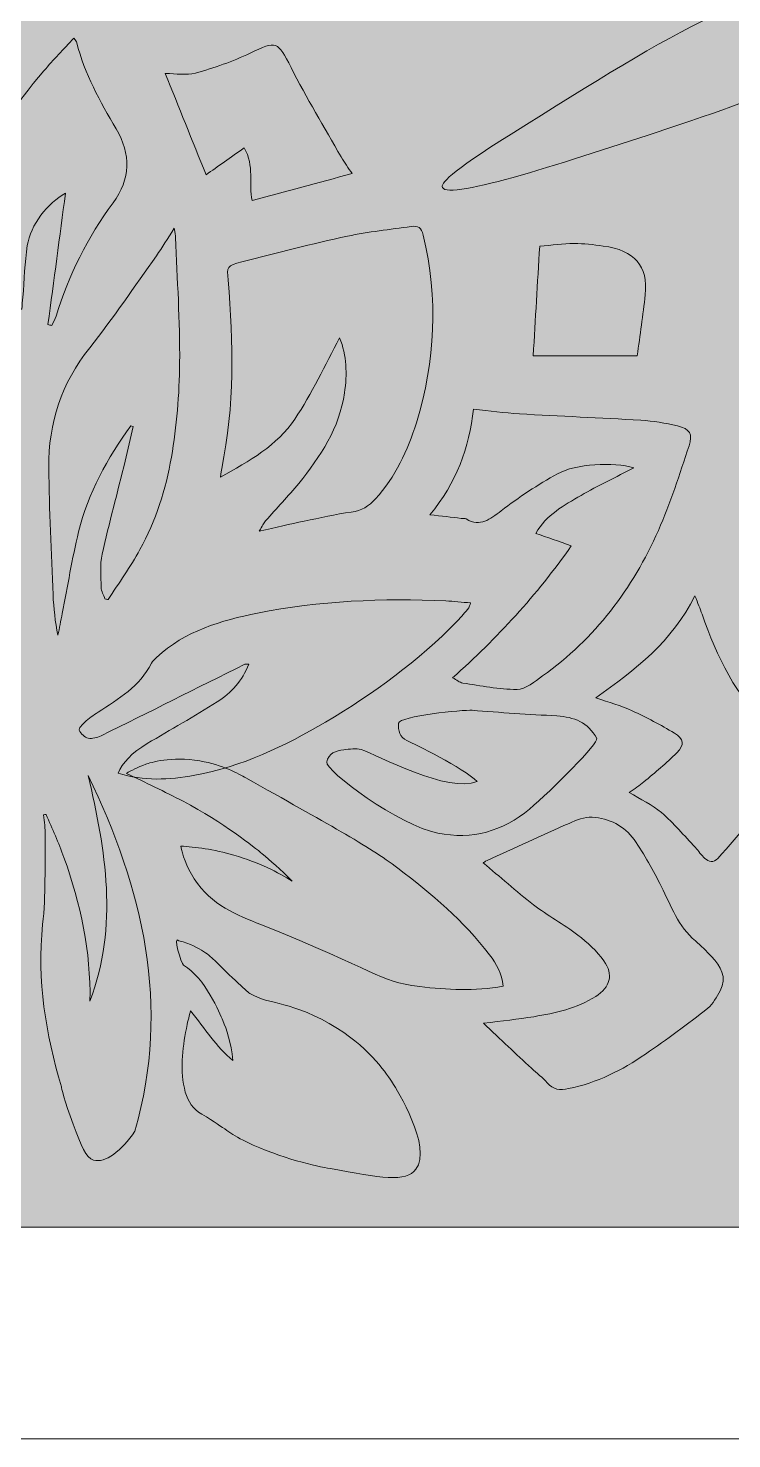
# Model space of a CAD drawing. Header units: millimetres. Extents: x -372 to 413, y -257 to 13.
# Drawn here: x -82.66 to -66.03, y -230.16 to -196.83 of the extents above; entities that cross this region are included whole.
import ezdxf

# ---------------------------------------------------------------- set-up
doc = ezdxf.new("R2010")
doc.units = ezdxf.units.MM
doc.header["$MEASUREMENT"] = 0
doc.layers.add('Layer 1', color=7, linetype='Continuous')

msp = doc.modelspace()

# ---------------------------------------------------------------- hatches: boundary and pattern name
at = {"layer": 'Layer 1', "true_color": 0xffffff}
h = msp.add_hatch(color=7, dxfattribs=at)
h.dxf.hatch_style = 2
h.paths.add_polyline_path([(-14.432, -185.162), (-14.432, -225.16), (-94.432, -225.16), (-94.432, -185.162)])
at = {"layer": 'Layer 1', "true_color": 0xff0000}
h = msp.add_hatch(color=1, dxfattribs=at)
h.dxf.hatch_style = 2
edge = h.paths.add_edge_path()
edge.add_spline(control_points=[(-82.021, -196.296), (-82.081, -196.441), (-82.74, -196.335), (-84.063, -196.116), (-88.523, -195.389), (-89.105, -194.388), (-90.727, -194.737), (-92.717, -195.164), (-93.585, -197.04), (-94.432, -197.46), (-94.432, -197.46), (-94.432, -193.647), (-94.432, -193.647), (-93.405, -192.969), (-92.107, -192.698), (-91.81, -192.634), (-86.914, -191.604), (-81.781, -195.721), (-82.021, -196.296)], knot_values=[0, 0, 0, 0, 1, 1, 1, 2, 2, 2, 3, 3, 3, 4, 4, 4, 5, 5, 5, 6, 6, 6, 6], degree=3, periodic=1)
h = msp.add_hatch(color=1, dxfattribs=at)
h.dxf.hatch_style = 2
edge = h.paths.add_edge_path()
edge.add_spline(control_points=[(-56.174, -197.233), (-56.132, -197.61), (-57.377, -198.033), (-57.533, -198.085), (-59.965, -198.896), (-61.266, -197.688), (-63.86, -197.953), (-64.6, -198.029), (-64.215, -198.099), (-67.583, -199.214), (-69.814, -199.953), (-72.724, -200.917), (-72.867, -200.595), (-72.908, -200.504), (-72.74, -200.27), (-71.246, -199.334), (-67.273, -196.846), (-65.287, -195.601), (-62.96, -195.672), (-61.718, -195.709), (-61.99, -196.021), (-58.576, -196.572), (-57.236, -196.789), (-56.211, -196.899), (-56.174, -197.233)], knot_values=[0, 0, 0, 0, 1, 1, 1, 2, 2, 2, 3, 3, 3, 4, 4, 4, 5, 5, 5, 6, 6, 6, 7, 7, 7, 8, 8, 8, 8], degree=3, periodic=1)
h = msp.add_hatch(color=1, dxfattribs=at)
h.dxf.hatch_style = 2
edge = h.paths.add_edge_path()
edge.add_spline(control_points=[(-82.812, -203.469), (-82.803, -203.375), (-82.792, -203.281), (-82.784, -203.187), (-82.751, -202.78), (-82.742, -202.37), (-82.681, -201.967), (-82.608, -201.482), (-82.193, -200.958), (-81.778, -200.732), (-81.914, -201.75), (-82.052, -202.792), (-82.191, -203.833), (-82.161, -203.841), (-82.13, -203.848), (-82.1, -203.856), (-82.066, -203.781), (-82.023, -203.71), (-81.999, -203.632), (-81.699, -202.666), (-81.257, -201.772), (-80.654, -200.958), (-80.233, -200.391), (-80.226, -199.813), (-80.58, -199.208), (-80.958, -198.563), (-81.33, -197.912), (-81.51, -197.175), (-81.517, -197.148), (-81.54, -197.125), (-81.578, -197.063), (-81.825, -197.331), (-82.064, -197.578), (-82.288, -197.837), (-82.974, -198.63), (-83.54, -199.501), (-83.921, -200.482), (-83.966, -200.597), (-83.972, -200.76), (-83.926, -200.873), (-83.652, -201.541), (-83.355, -202.2), (-83.072, -202.864), (-82.988, -203.061), (-82.924, -203.266), (-82.851, -203.467), (-82.838, -203.468), (-82.825, -203.468), (-82.812, -203.469)], knot_values=[0, 0, 0, 0, 1, 1, 1, 2, 2, 2, 3, 3, 3, 4, 4, 4, 5, 5, 5, 6, 6, 6, 7, 7, 7, 8, 8, 8, 9, 9, 9, 10, 10, 10, 11, 11, 11, 12, 12, 12, 13, 13, 13, 14, 14, 14, 15, 15, 15, 16, 16, 16, 16], degree=3, periodic=1)
h = msp.add_hatch(color=1, dxfattribs=at)
h.dxf.hatch_style = 2
edge = h.paths.add_edge_path()
edge.add_spline(control_points=[(-79.418, -197.901), (-79.104, -198.682), (-78.781, -199.484), (-78.456, -200.293), (-78.178, -200.098), (-77.876, -199.886), (-77.555, -199.66), (-77.298, -200.082), (-77.461, -200.513), (-77.364, -200.905), (-76.577, -200.692), (-75.807, -200.484), (-75.002, -200.265), (-75.091, -200.134), (-75.185, -200.009), (-75.262, -199.874), (-75.662, -199.172), (-76.081, -198.479), (-76.446, -197.759), (-76.762, -197.136), (-76.791, -197.12), (-77.413, -197.42), (-77.824, -197.619), (-78.266, -197.767), (-78.708, -197.891), (-78.919, -197.95), (-79.16, -197.901), (-79.418, -197.901)], knot_values=[0, 0, 0, 0, 1, 1, 1, 2, 2, 2, 3, 3, 3, 4, 4, 4, 5, 5, 5, 6, 6, 6, 7, 7, 7, 8, 8, 8, 9, 9, 9, 9], degree=3, periodic=1)
h = msp.add_hatch(color=1, dxfattribs=at)
h.dxf.hatch_style = 2
edge = h.paths.add_edge_path()
edge.add_spline(control_points=[(-80.177, -206.242), (-80.24, -206.515), (-80.298, -206.789), (-80.366, -207.061), (-80.548, -207.794), (-80.748, -208.524), (-80.91, -209.261), (-80.966, -209.512), (-80.94, -209.783), (-80.934, -210.044), (-80.932, -210.135), (-80.877, -210.224), (-80.846, -210.315), (-80.82, -210.321), (-80.795, -210.327), (-80.769, -210.334), (-80.517, -209.94), (-80.241, -209.559), (-80.017, -209.151), (-79.642, -208.47), (-79.403, -207.728), (-79.274, -206.97), (-79.149, -206.236), (-79.086, -205.484), (-79.079, -204.739), (-79.069, -203.752), (-79.139, -202.764), (-79.176, -201.776), (-79.178, -201.724), (-79.191, -201.672), (-79.209, -201.555), (-79.368, -201.806), (-79.488, -202.014), (-79.627, -202.208), (-80.147, -202.936), (-80.648, -203.681), (-81.205, -204.38), (-81.872, -205.217), (-82.184, -206.161), (-82.172, -207.212), (-82.161, -208.216), (-82.111, -209.219), (-82.071, -210.222), (-82.058, -210.538), (-82.021, -210.852), (-81.957, -211.175), (-81.922, -211.004), (-81.887, -210.833), (-81.853, -210.662), (-81.727, -210.019), (-81.623, -209.37), (-81.468, -208.734), (-81.244, -207.809), (-80.781, -206.995), (-80.236, -206.225), (-80.216, -206.231), (-80.197, -206.236), (-80.177, -206.242)], knot_values=[0, 0, 0, 0, 1, 1, 1, 2, 2, 2, 3, 3, 3, 4, 4, 4, 5, 5, 5, 6, 6, 6, 7, 7, 7, 8, 8, 8, 9, 9, 9, 10, 10, 10, 11, 11, 11, 12, 12, 12, 13, 13, 13, 14, 14, 14, 15, 15, 15, 16, 16, 16, 17, 17, 17, 18, 18, 18, 19, 19, 19, 19], degree=3, periodic=1)
h = msp.add_hatch(color=1, dxfattribs=at)
h.dxf.hatch_style = 2
edge = h.paths.add_edge_path()
edge.add_spline(control_points=[(-78.113, -207.437), (-77.428, -207.059), (-76.772, -206.691), (-76.356, -206.066), (-75.954, -205.463), (-75.648, -204.795), (-75.297, -204.151), (-75.128, -204.563), (-75.118, -205.005), (-75.182, -205.447), (-75.302, -206.28), (-75.751, -206.954), (-76.265, -207.588), (-76.512, -207.893), (-76.787, -208.175), (-77.046, -208.471), (-77.094, -208.526), (-77.125, -208.597), (-77.197, -208.714), (-76.803, -208.627), (-76.469, -208.55), (-76.134, -208.48), (-75.764, -208.403), (-75.395, -208.315), (-75.021, -208.266), (-74.78, -208.234), (-74.606, -208.127), (-74.451, -207.954), (-73.981, -207.432), (-73.687, -206.811), (-73.483, -206.153), (-73.03, -204.694), (-72.966, -203.215), (-73.322, -201.721), (-73.365, -201.541), (-73.447, -201.492), (-73.607, -201.516), (-74.11, -201.589), (-74.618, -201.638), (-75.114, -201.746), (-75.95, -201.927), (-76.778, -202.14), (-77.607, -202.353), (-77.964, -202.445), (-77.961, -202.465), (-77.934, -202.781), (-77.807, -204.271), (-77.779, -205.757), (-78.085, -207.232), (-78.096, -207.283), (-78.1, -207.335), (-78.113, -207.437)], knot_values=[0, 0, 0, 0, 1, 1, 1, 2, 2, 2, 3, 3, 3, 4, 4, 4, 5, 5, 5, 6, 6, 6, 7, 7, 7, 8, 8, 8, 9, 9, 9, 10, 10, 10, 11, 11, 11, 12, 12, 12, 13, 13, 13, 14, 14, 14, 15, 15, 15, 16, 16, 16, 17, 17, 17, 17], degree=3, periodic=1)
h = msp.add_hatch(color=1, dxfattribs=at)
h.dxf.hatch_style = 2
edge = h.paths.add_edge_path()
edge.add_spline(control_points=[(-70.569, -201.982), (-70.62, -202.853), (-70.67, -203.704), (-70.721, -204.57), (-69.877, -204.57), (-69.062, -204.57), (-68.262, -204.57), (-68.198, -204.085), (-68.127, -203.608), (-68.074, -203.129), (-67.999, -202.451), (-68.322, -202.078), (-69.066, -201.978), (-69.295, -201.947), (-69.527, -201.918), (-69.757, -201.919), (-70.018, -201.921), (-70.279, -201.958), (-70.569, -201.982)], knot_values=[0, 0, 0, 0, 1, 1, 1, 2, 2, 2, 3, 3, 3, 4, 4, 4, 5, 5, 5, 6, 6, 6, 6], degree=3, periodic=1)
h = msp.add_hatch(color=1, dxfattribs=at)
h.dxf.hatch_style = 2
edge = h.paths.add_edge_path()
edge.add_spline(control_points=[(-73.164, -208.326), (-72.878, -208.359), (-72.65, -208.386), (-72.422, -208.413), (-72.384, -208.418), (-72.339, -208.411), (-72.308, -208.428), (-71.968, -208.623), (-71.744, -208.436), (-71.48, -208.234), (-71.06, -207.912), (-70.613, -207.617), (-70.15, -207.361), (-69.714, -207.12), (-68.826, -207.079), (-68.345, -207.217), (-68.768, -207.438), (-69.19, -207.639), (-69.592, -207.872), (-69.993, -208.105), (-70.411, -208.329), (-70.66, -208.767), (-70.38, -208.865), (-70.121, -208.956), (-69.821, -209.062), (-70.64, -210.231), (-71.571, -211.239), (-72.628, -212.181), (-72.53, -212.233), (-72.462, -212.293), (-72.388, -212.304), (-71.961, -212.367), (-71.531, -212.461), (-71.104, -212.455), (-70.9, -212.452), (-70.686, -212.27), (-70.499, -212.137), (-69.259, -211.254), (-68.377, -210.075), (-67.763, -208.699), (-67.475, -208.053), (-67.265, -207.371), (-67.038, -206.7), (-66.944, -206.426), (-67.023, -206.294), (-67.311, -206.227), (-67.595, -206.161), (-67.888, -206.114), (-68.179, -206.096), (-69.135, -206.037), (-70.093, -206), (-71.049, -205.943), (-71.402, -205.922), (-71.753, -205.87), (-72.131, -205.83), (-72.245, -206.743), (-72.527, -207.58), (-73.164, -208.326)], knot_values=[0, 0, 0, 0, 1, 1, 1, 2, 2, 2, 3, 3, 3, 4, 4, 4, 5, 5, 5, 6, 6, 6, 7, 7, 7, 8, 8, 8, 9, 9, 9, 10, 10, 10, 11, 11, 11, 12, 12, 12, 13, 13, 13, 14, 14, 14, 15, 15, 15, 16, 16, 16, 17, 17, 17, 18, 18, 18, 19, 19, 19, 19], degree=3, periodic=1)
h = msp.add_hatch(color=1, dxfattribs=at)
h.dxf.hatch_style = 2
edge = h.paths.add_edge_path()
edge.add_spline(control_points=[(-77.447, -211.86), (-77.596, -212.254), (-77.862, -212.54), (-78.193, -212.751), (-78.733, -213.094), (-79.294, -213.405), (-79.844, -213.734), (-80.208, -213.952), (-80.442, -214.194), (-80.531, -214.436), (-79.932, -214.624), (-79.329, -214.595), (-78.724, -214.484), (-77.606, -214.278), (-76.599, -213.799), (-75.63, -213.228), (-74.495, -212.559), (-73.443, -211.781), (-72.516, -210.841), (-72.419, -210.742), (-72.333, -210.632), (-72.244, -210.525), (-72.227, -210.503), (-72.223, -210.47), (-72.201, -210.412), (-72.408, -210.394), (-72.596, -210.371), (-72.785, -210.362), (-74.28, -210.295), (-75.771, -210.36), (-77.238, -210.653), (-78.096, -210.825), (-78.953, -211.069), (-79.623, -211.7), (-79.668, -211.742), (-79.723, -211.783), (-79.748, -211.836), (-80.014, -212.391), (-80.526, -212.676), (-81.009, -212.993), (-81.118, -213.065), (-81.226, -213.142), (-81.323, -213.229), (-81.382, -213.281), (-81.471, -213.386), (-81.453, -213.42), (-81.412, -213.501), (-81.324, -213.589), (-81.24, -213.607), (-81.147, -213.628), (-81.028, -213.594), (-80.937, -213.549), (-79.802, -212.99), (-78.671, -212.424), (-77.538, -211.861), (-77.52, -211.852), (-77.495, -211.86), (-77.447, -211.86)], knot_values=[0, 0, 0, 0, 1, 1, 1, 2, 2, 2, 3, 3, 3, 4, 4, 4, 5, 5, 5, 6, 6, 6, 7, 7, 7, 8, 8, 8, 9, 9, 9, 10, 10, 10, 11, 11, 11, 12, 12, 12, 13, 13, 13, 14, 14, 14, 15, 15, 15, 16, 16, 16, 17, 17, 17, 18, 18, 18, 19, 19, 19, 19], degree=3, periodic=1)
h = msp.add_hatch(color=1, dxfattribs=at)
h.dxf.hatch_style = 2
edge = h.paths.add_edge_path()
edge.add_spline(control_points=[(-66.898, -210.24), (-67.432, -211.317), (-68.309, -211.994), (-69.242, -212.653), (-68.929, -212.763), (-68.646, -212.839), (-68.383, -212.96), (-68.042, -213.116), (-67.708, -213.295), (-67.386, -213.488), (-67.154, -213.626), (-67.136, -213.754), (-67.33, -213.952), (-67.571, -214.199), (-67.842, -214.417), (-68.106, -214.641), (-68.21, -214.73), (-68.329, -214.803), (-68.45, -214.89), (-68.187, -215.051), (-67.912, -215.177), (-67.691, -215.366), (-67.401, -215.614), (-67.153, -215.911), (-66.889, -216.189), (-66.811, -216.272), (-66.75, -216.376), (-66.663, -216.448), (-66.572, -216.523), (-66.461, -216.567), (-66.357, -216.448), (-65.846, -215.862), (-65.309, -215.294), (-64.958, -214.587), (-64.707, -214.082), (-64.736, -213.764), (-65.138, -213.375), (-65.92, -212.619), (-66.388, -211.685), (-66.732, -210.674), (-66.776, -210.546), (-66.829, -210.421), (-66.898, -210.24)], knot_values=[0, 0, 0, 0, 1, 1, 1, 2, 2, 2, 3, 3, 3, 4, 4, 4, 5, 5, 5, 6, 6, 6, 7, 7, 7, 8, 8, 8, 9, 9, 9, 10, 10, 10, 11, 11, 11, 12, 12, 12, 13, 13, 13, 14, 14, 14, 14], degree=3, periodic=1)
h = msp.add_hatch(color=1, dxfattribs=at)
h.dxf.hatch_style = 2
edge = h.paths.add_edge_path()
edge.add_spline(control_points=[(-72.05, -214.628), (-72.706, -214.928), (-74.424, -213.999), (-74.787, -213.878), (-74.91, -213.837), (-75.062, -213.87), (-75.199, -213.882), (-75.388, -213.897), (-75.561, -213.972), (-75.602, -214.169), (-75.646, -214.38), (-73.877, -215.677), (-72.974, -215.852), (-72.165, -216.009), (-71.434, -215.811), (-70.812, -215.284), (-70.279, -214.833), (-69.162, -213.72), (-69.22, -213.611), (-69.424, -213.233), (-69.759, -213.106), (-70.16, -213.082), (-70.829, -213.042), (-71.499, -213.004), (-72.168, -212.949), (-72.373, -212.932), (-73.889, -213.087), (-73.905, -213.254), (-73.921, -213.429), (-73.876, -213.581), (-73.707, -213.661), (-73.526, -213.747), (-72.379, -214.308), (-72.05, -214.628)], knot_values=[0, 0, 0, 0, 1, 1, 1, 2, 2, 2, 3, 3, 3, 4, 4, 4, 5, 5, 5, 6, 6, 6, 7, 7, 7, 8, 8, 8, 9, 9, 9, 10, 10, 10, 11, 11, 11, 11], degree=3, periodic=1)
h = msp.add_hatch(color=1, dxfattribs=at)
h.dxf.hatch_style = 2
edge = h.paths.add_edge_path()
edge.add_spline(control_points=[(-71.435, -219.469), (-71.451, -219.168), (-71.591, -218.941), (-71.754, -218.725), (-72.363, -217.924), (-73.124, -217.283), (-73.918, -216.68), (-74.621, -216.147), (-75.606, -215.623), (-77.511, -214.546), (-77.687, -214.447), (-78.066, -214.237), (-78.599, -214.146), (-79.286, -214.028), (-79.772, -214.186), (-79.879, -214.223), (-80.077, -214.291), (-80.231, -214.375), (-80.335, -214.438), (-79.89, -214.657), (-79.437, -214.867), (-78.995, -215.099), (-78.048, -215.594), (-77.296, -216.2), (-77.13, -216.337), (-76.945, -216.489), (-76.696, -216.705), (-76.416, -216.983), (-76.747, -216.78), (-77.21, -216.542), (-77.795, -216.372), (-78.277, -216.231), (-78.71, -216.176), (-79.053, -216.157), (-79.012, -216.351), (-78.927, -216.637), (-78.736, -216.93), (-78.329, -217.557), (-77.713, -217.792), (-77.164, -218.01), (-74.34, -219.132), (-74.447, -219.339), (-73.404, -219.475), (-72.76, -219.558), (-72.113, -219.582), (-71.435, -219.469)], knot_values=[0, 0, 0, 0, 1, 1, 1, 2, 2, 2, 3, 3, 3, 4, 4, 4, 5, 5, 5, 6, 6, 6, 7, 7, 7, 8, 8, 8, 9, 9, 9, 10, 10, 10, 11, 11, 11, 12, 12, 12, 13, 13, 13, 14, 14, 14, 15, 15, 15, 15], degree=3, periodic=1)
h = msp.add_hatch(color=1, dxfattribs=at)
h.dxf.hatch_style = 2
edge = h.paths.add_edge_path()
edge.add_spline(control_points=[(-81.199, -219.821), (-81.177, -218.649), (-81.423, -217.524), (-81.813, -216.427), (-81.936, -216.081), (-82.094, -215.747), (-82.235, -215.407), (-82.255, -215.412), (-82.275, -215.417), (-82.295, -215.422), (-82.281, -215.582), (-82.252, -215.743), (-82.255, -215.903), (-82.267, -216.606), (-82.241, -217.314), (-82.317, -218.01), (-82.462, -219.33), (-82.238, -220.594), (-81.875, -221.848), (-81.875, -221.848), (-81.803, -222.182), (-81.597, -222.73), (-81.4, -223.253), (-81.298, -223.516), (-81.113, -223.575), (-80.841, -223.661), (-80.453, -223.361), (-80.135, -222.891), (-79.287, -219.917), (-79.945, -217.16), (-81.242, -214.488), (-80.829, -216.263), (-80.521, -218.035), (-81.199, -219.821)], knot_values=[0, 0, 0, 0, 1, 1, 1, 2, 2, 2, 3, 3, 3, 4, 4, 4, 5, 5, 5, 6, 6, 6, 7, 7, 7, 8, 8, 8, 9, 9, 9, 10, 10, 10, 11, 11, 11, 11], degree=3, periodic=1)
h = msp.add_hatch(color=1, dxfattribs=at)
h.dxf.hatch_style = 2
edge = h.paths.add_edge_path()
edge.add_spline(control_points=[(-71.898, -220.344), (-71.49, -220.727), (-71.128, -221.069), (-70.764, -221.408), (-70.64, -221.524), (-70.496, -221.622), (-70.388, -221.75), (-70.246, -221.918), (-70.087, -221.928), (-69.89, -221.888), (-69.218, -221.754), (-68.621, -221.451), (-68.064, -221.07), (-67.562, -220.727), (-67.073, -220.364), (-66.594, -219.989), (-66.467, -219.89), (-66.387, -219.723), (-66.306, -219.576), (-66.129, -219.251), (-66.293, -218.999), (-66.507, -218.768), (-66.627, -218.638), (-66.754, -218.512), (-66.889, -218.398), (-67.295, -218.055), (-67.463, -217.569), (-67.693, -217.116), (-67.887, -216.734), (-68.092, -216.354), (-68.337, -216.004), (-68.567, -215.674), (-68.931, -215.504), (-69.328, -215.474), (-69.506, -215.461), (-69.701, -215.544), (-69.873, -215.62), (-70.523, -215.904), (-71.167, -216.203), (-71.812, -216.498), (-71.86, -216.52), (-71.903, -216.553), (-71.903, -216.552), (-71.512, -216.88), (-71.128, -217.228), (-70.717, -217.542), (-70.381, -217.8), (-70.003, -218.002), (-69.667, -218.259), (-69.439, -218.433), (-69.221, -218.637), (-69.053, -218.867), (-68.816, -219.193), (-68.901, -219.494), (-69.244, -219.711), (-69.691, -219.994), (-70.198, -220.102), (-70.708, -220.188), (-71.079, -220.251), (-71.455, -220.287), (-71.898, -220.344)], knot_values=[0, 0, 0, 0, 1, 1, 1, 2, 2, 2, 3, 3, 3, 4, 4, 4, 5, 5, 5, 6, 6, 6, 7, 7, 7, 8, 8, 8, 9, 9, 9, 10, 10, 10, 11, 11, 11, 12, 12, 12, 13, 13, 13, 14, 14, 14, 15, 15, 15, 16, 16, 16, 17, 17, 17, 18, 18, 18, 19, 19, 19, 20, 20, 20, 20], degree=3, periodic=1)
h = msp.add_hatch(color=1, dxfattribs=at)
h.dxf.hatch_style = 2
edge = h.paths.add_edge_path()
edge.add_spline(control_points=[(-77.822, -221.223), (-78.213, -220.903), (-78.478, -220.471), (-78.824, -220.052), (-78.862, -220.212), (-78.897, -220.338), (-78.921, -220.466), (-79.016, -220.965), (-79.077, -221.464), (-78.945, -221.969), (-78.885, -222.199), (-78.762, -222.369), (-78.557, -222.491), (-77.928, -222.867), (-77.961, -222.924), (-77.496, -223.148), (-76.659, -223.551), (-75.839, -223.72), (-75.515, -223.779), (-74.329, -223.997), (-73.729, -224.108), (-73.493, -223.793), (-73.1, -223.271), (-73.954, -221.895), (-74.047, -221.753), (-74.164, -221.575), (-74.543, -220.972), (-75.345, -220.47), (-76.434, -219.788), (-76.946, -219.927), (-77.417, -219.639), (-77.473, -219.605), (-77.568, -219.513), (-77.761, -219.334), (-78.198, -218.932), (-78.274, -218.803), (-78.513, -218.648), (-78.637, -218.567), (-78.827, -218.464), (-79.096, -218.395), (-79.258, -218.235), (-79.036, -218.945), (-78.989, -218.973), (-78.471, -219.274), (-78.131, -220.11), (-78.057, -220.281), (-77.969, -220.484), (-77.86, -220.8), (-77.822, -221.223)], knot_values=[0, 0, 0, 0, 1, 1, 1, 2, 2, 2, 3, 3, 3, 4, 4, 4, 5, 5, 5, 6, 6, 6, 7, 7, 7, 8, 8, 8, 9, 9, 9, 10, 10, 10, 11, 11, 11, 12, 12, 12, 13, 13, 13, 14, 14, 14, 15, 15, 15, 16, 16, 16, 16], degree=3, periodic=1)

# ---------------------------------------------------------------- linework, layer by layer
at = {"layer": 'Layer 1', "color": 7, "lineweight": 18, "true_color": 0xffffff}
msp.add_lwpolyline([(-99.432, -180.162), (-9.432, -180.162), (-9.432, -230.162), (-99.432, -230.162), (-99.432, -180.162)], dxfattribs=at)
at = {"layer": 'Layer 1', "lineweight": 0}
msp.add_lwpolyline([(-14.432, -185.162), (-14.432, -225.16), (-94.432, -225.16), (-94.432, -185.162), (-14.432, -185.162)], dxfattribs=at)
for points, knots in [([(-82.021, -196.296), (-82.081, -196.441), (-82.74, -196.335), (-84.063, -196.116), (-88.523, -195.389), (-89.105, -194.388), (-90.727, -194.737), (-92.717, -195.164), (-93.585, -197.04), (-94.432, -197.46), (-94.432, -197.46), (-94.432, -193.647), (-94.432, -193.647), (-93.405, -192.969), (-92.107, -192.698), (-91.81, -192.634), (-86.914, -191.604), (-81.781, -195.721), (-82.021, -196.296)], [0, 0, 0, 0, 1, 1, 1, 2, 2, 2, 3, 3, 3, 4, 4, 4, 5, 5, 5, 6, 6, 6, 6]), ([(-56.174, -197.233), (-56.132, -197.61), (-57.377, -198.033), (-57.533, -198.085), (-59.965, -198.896), (-61.266, -197.688), (-63.86, -197.953), (-64.6, -198.029), (-64.215, -198.099), (-67.583, -199.214), (-69.814, -199.953), (-72.724, -200.917), (-72.867, -200.595), (-72.908, -200.504), (-72.74, -200.27), (-71.246, -199.334), (-67.273, -196.846), (-65.287, -195.601), (-62.96, -195.672), (-61.718, -195.709), (-61.99, -196.021), (-58.576, -196.572), (-57.236, -196.789), (-56.211, -196.899), (-56.174, -197.233)], [0, 0, 0, 0, 1, 1, 1, 2, 2, 2, 3, 3, 3, 4, 4, 4, 5, 5, 5, 6, 6, 6, 7, 7, 7, 8, 8, 8, 8]), ([(-82.812, -203.469), (-82.803, -203.375), (-82.792, -203.281), (-82.784, -203.187), (-82.751, -202.78), (-82.742, -202.37), (-82.681, -201.967), (-82.608, -201.482), (-82.193, -200.958), (-81.778, -200.732), (-81.914, -201.75), (-82.052, -202.792), (-82.191, -203.833), (-82.161, -203.841), (-82.13, -203.848), (-82.1, -203.856), (-82.066, -203.781), (-82.023, -203.71), (-81.999, -203.632), (-81.699, -202.666), (-81.257, -201.772), (-80.654, -200.958), (-80.233, -200.391), (-80.226, -199.813), (-80.58, -199.208), (-80.958, -198.563), (-81.33, -197.912), (-81.51, -197.175), (-81.517, -197.148), (-81.54, -197.125), (-81.578, -197.063), (-81.825, -197.331), (-82.064, -197.578), (-82.288, -197.837), (-82.974, -198.63), (-83.54, -199.501), (-83.921, -200.482), (-83.966, -200.597), (-83.972, -200.76), (-83.926, -200.873), (-83.652, -201.541), (-83.355, -202.2), (-83.072, -202.864), (-82.988, -203.061), (-82.924, -203.266), (-82.851, -203.467), (-82.838, -203.468), (-82.825, -203.468), (-82.812, -203.469)], [0, 0, 0, 0, 1, 1, 1, 2, 2, 2, 3, 3, 3, 4, 4, 4, 5, 5, 5, 6, 6, 6, 7, 7, 7, 8, 8, 8, 9, 9, 9, 10, 10, 10, 11, 11, 11, 12, 12, 12, 13, 13, 13, 14, 14, 14, 15, 15, 15, 16, 16, 16, 16]), ([(-79.418, -197.901), (-79.104, -198.682), (-78.781, -199.484), (-78.456, -200.293), (-78.178, -200.098), (-77.876, -199.886), (-77.555, -199.66), (-77.298, -200.082), (-77.461, -200.513), (-77.364, -200.905), (-76.577, -200.692), (-75.807, -200.484), (-75.002, -200.265), (-75.091, -200.134), (-75.185, -200.009), (-75.262, -199.874), (-75.662, -199.172), (-76.081, -198.479), (-76.446, -197.759), (-76.762, -197.136), (-76.791, -197.12), (-77.413, -197.42), (-77.824, -197.619), (-78.266, -197.767), (-78.708, -197.891), (-78.919, -197.95), (-79.16, -197.901), (-79.418, -197.901)], [0, 0, 0, 0, 1, 1, 1, 2, 2, 2, 3, 3, 3, 4, 4, 4, 5, 5, 5, 6, 6, 6, 7, 7, 7, 8, 8, 8, 9, 9, 9, 9]), ([(-80.177, -206.242), (-80.24, -206.515), (-80.298, -206.789), (-80.366, -207.061), (-80.548, -207.794), (-80.748, -208.524), (-80.91, -209.261), (-80.966, -209.512), (-80.94, -209.783), (-80.934, -210.044), (-80.932, -210.135), (-80.877, -210.224), (-80.846, -210.315), (-80.82, -210.321), (-80.795, -210.327), (-80.769, -210.334), (-80.517, -209.94), (-80.241, -209.559), (-80.017, -209.151), (-79.642, -208.47), (-79.403, -207.728), (-79.274, -206.97), (-79.149, -206.236), (-79.086, -205.484), (-79.079, -204.739), (-79.069, -203.752), (-79.139, -202.764), (-79.176, -201.776), (-79.178, -201.724), (-79.191, -201.672), (-79.209, -201.555), (-79.368, -201.806), (-79.488, -202.014), (-79.627, -202.208), (-80.147, -202.936), (-80.648, -203.681), (-81.205, -204.38), (-81.872, -205.217), (-82.184, -206.161), (-82.172, -207.212), (-82.161, -208.216), (-82.111, -209.219), (-82.071, -210.222), (-82.058, -210.538), (-82.021, -210.852), (-81.957, -211.175), (-81.922, -211.004), (-81.887, -210.833), (-81.853, -210.662), (-81.727, -210.019), (-81.623, -209.37), (-81.468, -208.734), (-81.244, -207.809), (-80.781, -206.995), (-80.236, -206.225), (-80.216, -206.231), (-80.197, -206.236), (-80.177, -206.242)], [0, 0, 0, 0, 1, 1, 1, 2, 2, 2, 3, 3, 3, 4, 4, 4, 5, 5, 5, 6, 6, 6, 7, 7, 7, 8, 8, 8, 9, 9, 9, 10, 10, 10, 11, 11, 11, 12, 12, 12, 13, 13, 13, 14, 14, 14, 15, 15, 15, 16, 16, 16, 17, 17, 17, 18, 18, 18, 19, 19, 19, 19]), ([(-78.113, -207.437), (-77.428, -207.059), (-76.772, -206.691), (-76.356, -206.066), (-75.954, -205.463), (-75.648, -204.795), (-75.297, -204.151), (-75.128, -204.563), (-75.118, -205.005), (-75.182, -205.447), (-75.302, -206.28), (-75.751, -206.954), (-76.265, -207.588), (-76.512, -207.893), (-76.787, -208.175), (-77.046, -208.471), (-77.094, -208.526), (-77.125, -208.597), (-77.197, -208.714), (-76.803, -208.627), (-76.469, -208.55), (-76.134, -208.48), (-75.764, -208.403), (-75.395, -208.315), (-75.021, -208.266), (-74.78, -208.234), (-74.606, -208.127), (-74.451, -207.954), (-73.981, -207.432), (-73.687, -206.811), (-73.483, -206.153), (-73.03, -204.694), (-72.966, -203.215), (-73.322, -201.721), (-73.365, -201.541), (-73.447, -201.492), (-73.607, -201.516), (-74.11, -201.589), (-74.618, -201.638), (-75.114, -201.746), (-75.95, -201.927), (-76.778, -202.14), (-77.607, -202.353), (-77.964, -202.445), (-77.961, -202.465), (-77.934, -202.781), (-77.807, -204.271), (-77.779, -205.757), (-78.085, -207.232), (-78.096, -207.283), (-78.1, -207.335), (-78.113, -207.437)], [0, 0, 0, 0, 1, 1, 1, 2, 2, 2, 3, 3, 3, 4, 4, 4, 5, 5, 5, 6, 6, 6, 7, 7, 7, 8, 8, 8, 9, 9, 9, 10, 10, 10, 11, 11, 11, 12, 12, 12, 13, 13, 13, 14, 14, 14, 15, 15, 15, 16, 16, 16, 17, 17, 17, 17]), ([(-70.569, -201.982), (-70.62, -202.853), (-70.67, -203.704), (-70.721, -204.57), (-69.877, -204.57), (-69.062, -204.57), (-68.262, -204.57), (-68.198, -204.085), (-68.127, -203.608), (-68.074, -203.129), (-67.999, -202.451), (-68.322, -202.078), (-69.066, -201.978), (-69.295, -201.947), (-69.527, -201.918), (-69.757, -201.919), (-70.018, -201.921), (-70.279, -201.958), (-70.569, -201.982)], [0, 0, 0, 0, 1, 1, 1, 2, 2, 2, 3, 3, 3, 4, 4, 4, 5, 5, 5, 6, 6, 6, 6]), ([(-73.164, -208.326), (-72.878, -208.359), (-72.65, -208.386), (-72.422, -208.413), (-72.384, -208.418), (-72.339, -208.411), (-72.308, -208.428), (-71.968, -208.623), (-71.744, -208.436), (-71.48, -208.234), (-71.06, -207.912), (-70.613, -207.617), (-70.15, -207.361), (-69.714, -207.12), (-68.826, -207.079), (-68.345, -207.217), (-68.768, -207.438), (-69.19, -207.639), (-69.592, -207.872), (-69.993, -208.105), (-70.411, -208.329), (-70.66, -208.767), (-70.38, -208.865), (-70.121, -208.956), (-69.821, -209.062), (-70.64, -210.231), (-71.571, -211.239), (-72.628, -212.181), (-72.53, -212.233), (-72.462, -212.293), (-72.388, -212.304), (-71.961, -212.367), (-71.531, -212.461), (-71.104, -212.455), (-70.9, -212.452), (-70.686, -212.27), (-70.499, -212.137), (-69.259, -211.254), (-68.377, -210.075), (-67.763, -208.699), (-67.475, -208.053), (-67.265, -207.371), (-67.038, -206.7), (-66.944, -206.426), (-67.023, -206.294), (-67.311, -206.227), (-67.595, -206.161), (-67.888, -206.114), (-68.179, -206.096), (-69.135, -206.037), (-70.093, -206), (-71.049, -205.943), (-71.402, -205.922), (-71.753, -205.87), (-72.131, -205.83), (-72.245, -206.743), (-72.527, -207.58), (-73.164, -208.326)], [0, 0, 0, 0, 1, 1, 1, 2, 2, 2, 3, 3, 3, 4, 4, 4, 5, 5, 5, 6, 6, 6, 7, 7, 7, 8, 8, 8, 9, 9, 9, 10, 10, 10, 11, 11, 11, 12, 12, 12, 13, 13, 13, 14, 14, 14, 15, 15, 15, 16, 16, 16, 17, 17, 17, 18, 18, 18, 19, 19, 19, 19]), ([(-77.447, -211.86), (-77.596, -212.254), (-77.862, -212.54), (-78.193, -212.751), (-78.733, -213.094), (-79.294, -213.405), (-79.844, -213.734), (-80.208, -213.952), (-80.442, -214.194), (-80.531, -214.436), (-79.932, -214.624), (-79.329, -214.595), (-78.724, -214.484), (-77.606, -214.278), (-76.599, -213.799), (-75.63, -213.228), (-74.495, -212.559), (-73.443, -211.781), (-72.516, -210.841), (-72.419, -210.742), (-72.333, -210.632), (-72.244, -210.525), (-72.227, -210.503), (-72.223, -210.47), (-72.201, -210.412), (-72.408, -210.394), (-72.596, -210.371), (-72.785, -210.362), (-74.28, -210.295), (-75.771, -210.36), (-77.238, -210.653), (-78.096, -210.825), (-78.953, -211.069), (-79.623, -211.7), (-79.668, -211.742), (-79.723, -211.783), (-79.748, -211.836), (-80.014, -212.391), (-80.526, -212.676), (-81.009, -212.993), (-81.118, -213.065), (-81.226, -213.142), (-81.323, -213.229), (-81.382, -213.281), (-81.471, -213.386), (-81.453, -213.42), (-81.412, -213.501), (-81.324, -213.589), (-81.24, -213.607), (-81.147, -213.628), (-81.028, -213.594), (-80.937, -213.549), (-79.802, -212.99), (-78.671, -212.424), (-77.538, -211.861), (-77.52, -211.852), (-77.495, -211.86), (-77.447, -211.86)], [0, 0, 0, 0, 1, 1, 1, 2, 2, 2, 3, 3, 3, 4, 4, 4, 5, 5, 5, 6, 6, 6, 7, 7, 7, 8, 8, 8, 9, 9, 9, 10, 10, 10, 11, 11, 11, 12, 12, 12, 13, 13, 13, 14, 14, 14, 15, 15, 15, 16, 16, 16, 17, 17, 17, 18, 18, 18, 19, 19, 19, 19]), ([(-66.898, -210.24), (-67.432, -211.317), (-68.309, -211.994), (-69.242, -212.653), (-68.929, -212.763), (-68.646, -212.839), (-68.383, -212.96), (-68.042, -213.116), (-67.708, -213.295), (-67.386, -213.488), (-67.154, -213.626), (-67.136, -213.754), (-67.33, -213.952), (-67.571, -214.199), (-67.842, -214.417), (-68.106, -214.641), (-68.21, -214.73), (-68.329, -214.803), (-68.45, -214.89), (-68.187, -215.051), (-67.912, -215.177), (-67.691, -215.366), (-67.401, -215.614), (-67.153, -215.911), (-66.889, -216.189), (-66.811, -216.272), (-66.75, -216.376), (-66.663, -216.448), (-66.572, -216.523), (-66.461, -216.567), (-66.357, -216.448), (-65.846, -215.862), (-65.309, -215.294), (-64.958, -214.587), (-64.707, -214.082), (-64.736, -213.764), (-65.138, -213.375), (-65.92, -212.619), (-66.388, -211.685), (-66.732, -210.674), (-66.776, -210.546), (-66.829, -210.421), (-66.898, -210.24)], [0, 0, 0, 0, 1, 1, 1, 2, 2, 2, 3, 3, 3, 4, 4, 4, 5, 5, 5, 6, 6, 6, 7, 7, 7, 8, 8, 8, 9, 9, 9, 10, 10, 10, 11, 11, 11, 12, 12, 12, 13, 13, 13, 14, 14, 14, 14]), ([(-72.05, -214.628), (-72.706, -214.928), (-74.424, -213.999), (-74.787, -213.878), (-74.91, -213.837), (-75.062, -213.87), (-75.199, -213.882), (-75.388, -213.897), (-75.561, -213.972), (-75.602, -214.169), (-75.646, -214.38), (-73.877, -215.677), (-72.974, -215.852), (-72.165, -216.009), (-71.434, -215.811), (-70.812, -215.284), (-70.279, -214.833), (-69.162, -213.72), (-69.22, -213.611), (-69.424, -213.233), (-69.759, -213.106), (-70.16, -213.082), (-70.829, -213.042), (-71.499, -213.004), (-72.168, -212.949), (-72.373, -212.932), (-73.889, -213.087), (-73.905, -213.254), (-73.921, -213.429), (-73.876, -213.581), (-73.707, -213.661), (-73.526, -213.747), (-72.379, -214.308), (-72.05, -214.628)], [0, 0, 0, 0, 1, 1, 1, 2, 2, 2, 3, 3, 3, 4, 4, 4, 5, 5, 5, 6, 6, 6, 7, 7, 7, 8, 8, 8, 9, 9, 9, 10, 10, 10, 11, 11, 11, 11]), ([(-71.435, -219.469), (-71.451, -219.168), (-71.591, -218.941), (-71.754, -218.725), (-72.363, -217.924), (-73.124, -217.283), (-73.918, -216.68), (-74.621, -216.147), (-75.606, -215.623), (-77.511, -214.546), (-77.687, -214.447), (-78.066, -214.237), (-78.599, -214.146), (-79.286, -214.028), (-79.772, -214.186), (-79.879, -214.223), (-80.077, -214.291), (-80.231, -214.375), (-80.335, -214.438), (-79.89, -214.657), (-79.437, -214.867), (-78.995, -215.099), (-78.048, -215.594), (-77.296, -216.2), (-77.13, -216.337), (-76.945, -216.489), (-76.696, -216.705), (-76.416, -216.983), (-76.747, -216.78), (-77.21, -216.542), (-77.795, -216.372), (-78.277, -216.231), (-78.71, -216.176), (-79.053, -216.157), (-79.012, -216.351), (-78.927, -216.637), (-78.736, -216.93), (-78.329, -217.557), (-77.713, -217.792), (-77.164, -218.01), (-74.34, -219.132), (-74.447, -219.339), (-73.404, -219.475), (-72.76, -219.558), (-72.113, -219.582), (-71.435, -219.469)], [0, 0, 0, 0, 1, 1, 1, 2, 2, 2, 3, 3, 3, 4, 4, 4, 5, 5, 5, 6, 6, 6, 7, 7, 7, 8, 8, 8, 9, 9, 9, 10, 10, 10, 11, 11, 11, 12, 12, 12, 13, 13, 13, 14, 14, 14, 15, 15, 15, 15]), ([(-81.199, -219.821), (-81.177, -218.649), (-81.423, -217.524), (-81.813, -216.427), (-81.936, -216.081), (-82.094, -215.747), (-82.235, -215.407), (-82.255, -215.412), (-82.275, -215.417), (-82.295, -215.422), (-82.281, -215.582), (-82.252, -215.743), (-82.255, -215.903), (-82.267, -216.606), (-82.241, -217.314), (-82.317, -218.01), (-82.462, -219.33), (-82.238, -220.594), (-81.875, -221.848), (-81.875, -221.848), (-81.803, -222.182), (-81.597, -222.73), (-81.4, -223.253), (-81.298, -223.516), (-81.113, -223.575), (-80.841, -223.661), (-80.453, -223.361), (-80.135, -222.891), (-79.287, -219.917), (-79.945, -217.16), (-81.242, -214.488), (-80.829, -216.263), (-80.521, -218.035), (-81.199, -219.821)], [0, 0, 0, 0, 1, 1, 1, 2, 2, 2, 3, 3, 3, 4, 4, 4, 5, 5, 5, 6, 6, 6, 7, 7, 7, 8, 8, 8, 9, 9, 9, 10, 10, 10, 11, 11, 11, 11]), ([(-71.898, -220.344), (-71.49, -220.727), (-71.128, -221.069), (-70.764, -221.408), (-70.64, -221.524), (-70.496, -221.622), (-70.388, -221.75), (-70.246, -221.918), (-70.087, -221.928), (-69.89, -221.888), (-69.218, -221.754), (-68.621, -221.451), (-68.064, -221.07), (-67.562, -220.727), (-67.073, -220.364), (-66.594, -219.989), (-66.467, -219.89), (-66.387, -219.723), (-66.306, -219.576), (-66.129, -219.251), (-66.293, -218.999), (-66.507, -218.768), (-66.627, -218.638), (-66.754, -218.512), (-66.889, -218.398), (-67.295, -218.055), (-67.463, -217.569), (-67.693, -217.116), (-67.887, -216.734), (-68.092, -216.354), (-68.337, -216.004), (-68.567, -215.674), (-68.931, -215.504), (-69.328, -215.474), (-69.506, -215.461), (-69.701, -215.544), (-69.873, -215.62), (-70.523, -215.904), (-71.167, -216.203), (-71.812, -216.498), (-71.86, -216.52), (-71.903, -216.553), (-71.903, -216.552), (-71.512, -216.88), (-71.128, -217.228), (-70.717, -217.542), (-70.381, -217.8), (-70.003, -218.002), (-69.667, -218.259), (-69.439, -218.433), (-69.221, -218.637), (-69.053, -218.867), (-68.816, -219.193), (-68.901, -219.494), (-69.244, -219.711), (-69.691, -219.994), (-70.198, -220.102), (-70.708, -220.188), (-71.079, -220.251), (-71.455, -220.287), (-71.898, -220.344)], [0, 0, 0, 0, 1, 1, 1, 2, 2, 2, 3, 3, 3, 4, 4, 4, 5, 5, 5, 6, 6, 6, 7, 7, 7, 8, 8, 8, 9, 9, 9, 10, 10, 10, 11, 11, 11, 12, 12, 12, 13, 13, 13, 14, 14, 14, 15, 15, 15, 16, 16, 16, 17, 17, 17, 18, 18, 18, 19, 19, 19, 20, 20, 20, 20]), ([(-77.822, -221.223), (-78.213, -220.903), (-78.478, -220.471), (-78.824, -220.052), (-78.862, -220.212), (-78.897, -220.338), (-78.921, -220.466), (-79.016, -220.965), (-79.077, -221.464), (-78.945, -221.969), (-78.885, -222.199), (-78.762, -222.369), (-78.557, -222.491), (-77.928, -222.867), (-77.961, -222.924), (-77.496, -223.148), (-76.659, -223.551), (-75.839, -223.72), (-75.515, -223.779), (-74.329, -223.997), (-73.729, -224.108), (-73.493, -223.793), (-73.1, -223.271), (-73.954, -221.895), (-74.047, -221.753), (-74.164, -221.575), (-74.543, -220.972), (-75.345, -220.47), (-76.434, -219.788), (-76.946, -219.927), (-77.417, -219.639), (-77.473, -219.605), (-77.568, -219.513), (-77.761, -219.334), (-78.198, -218.932), (-78.274, -218.803), (-78.513, -218.648), (-78.637, -218.567), (-78.827, -218.464), (-79.096, -218.395), (-79.258, -218.235), (-79.036, -218.945), (-78.989, -218.973), (-78.471, -219.274), (-78.131, -220.11), (-78.057, -220.281), (-77.969, -220.484), (-77.86, -220.8), (-77.822, -221.223)], [0, 0, 0, 0, 1, 1, 1, 2, 2, 2, 3, 3, 3, 4, 4, 4, 5, 5, 5, 6, 6, 6, 7, 7, 7, 8, 8, 8, 9, 9, 9, 10, 10, 10, 11, 11, 11, 12, 12, 12, 13, 13, 13, 14, 14, 14, 15, 15, 15, 16, 16, 16, 16])]:
    msp.add_open_spline(points, degree=3, knots=knots, dxfattribs=at)

doc.saveas('drawing.dxf')
